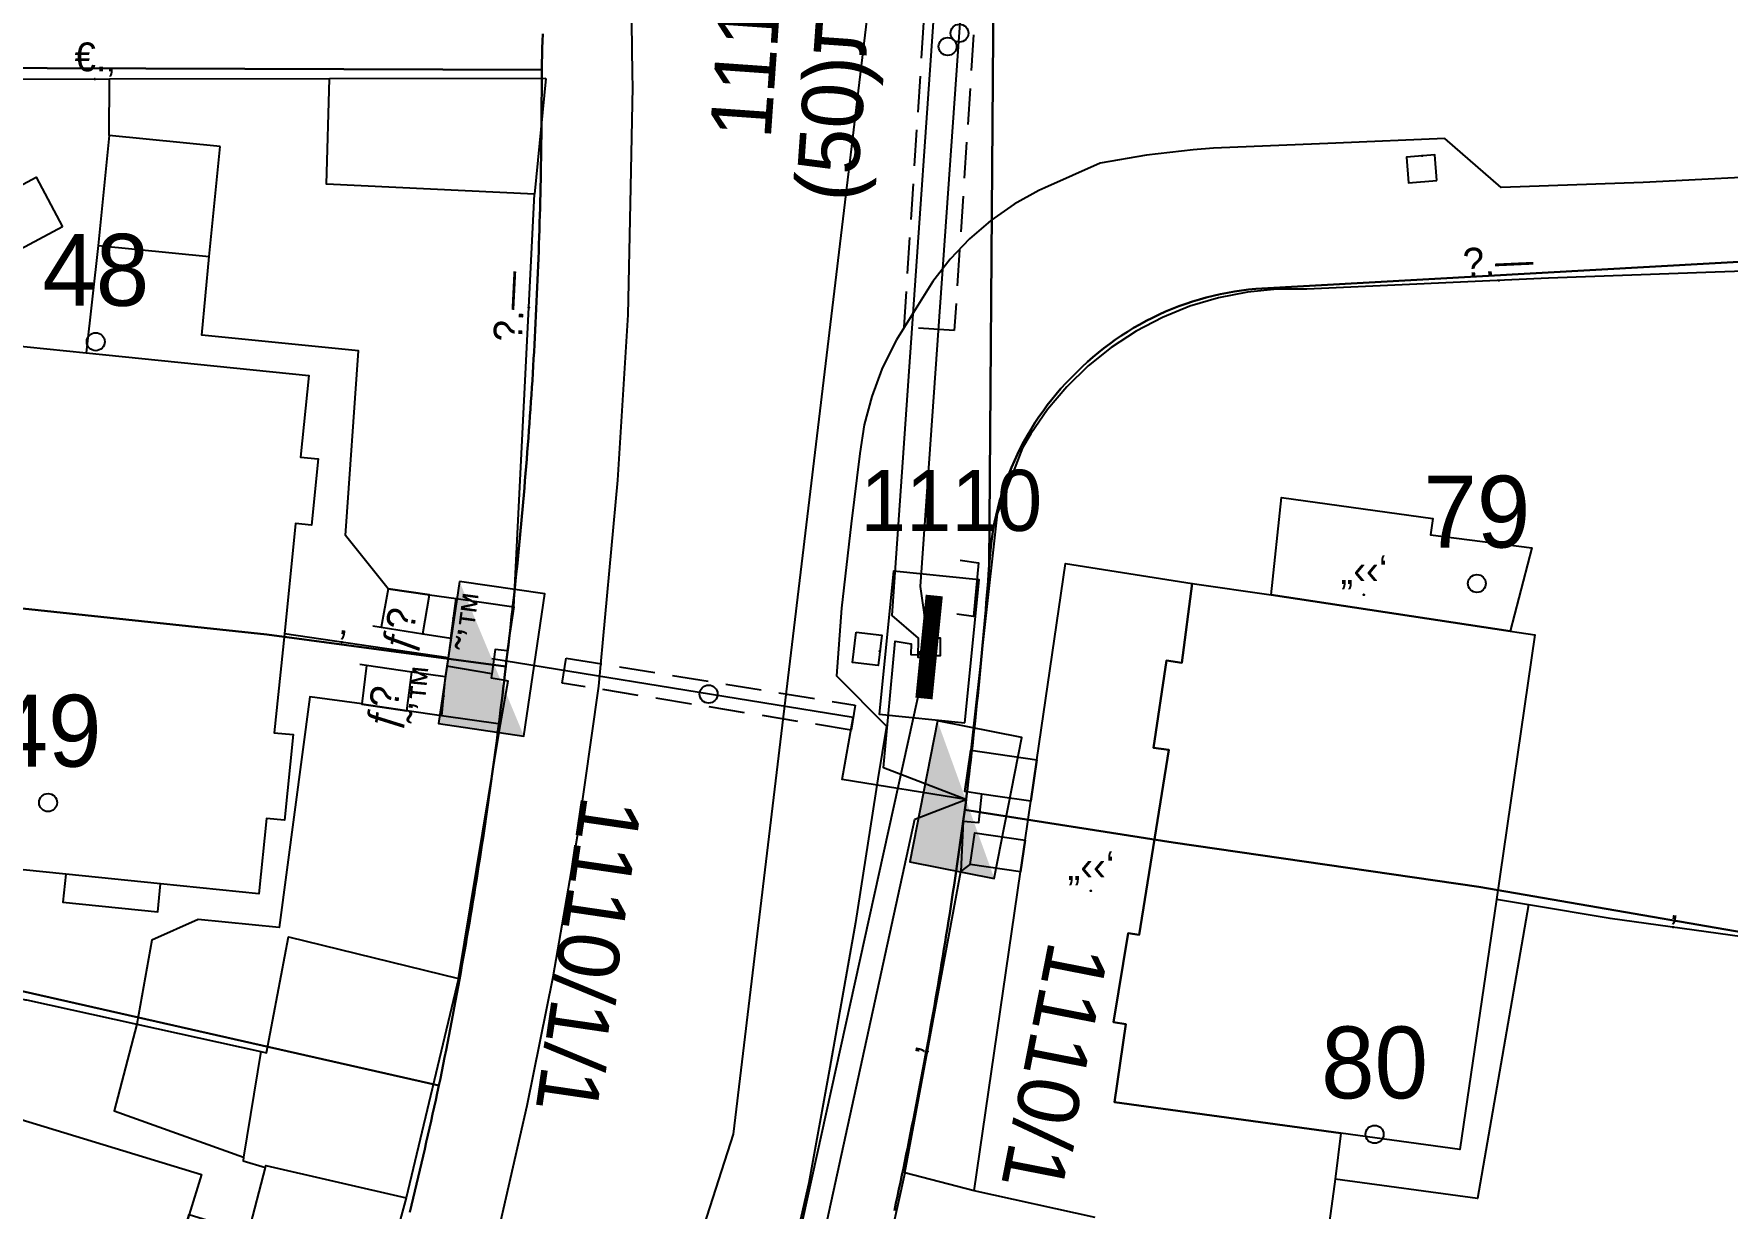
# Model space of a CAD drawing. Header units: metres. Extents: x 218299 to 220222, y 572714 to 574340.
# Drawn here: x 218975.61 to 219022.75, y 573585.82 to 573618.5 of the extents above; entities that cross this region are included whole.
import ezdxf
from ezdxf.enums import TextEntityAlignment as Align

# ---------------------------------------------------------------- set-up
doc = ezdxf.new("R2010")
doc.units = ezdxf.units.M
doc.header["$MEASUREMENT"] = 0
doc.linetypes.add('DASH15', pattern=[1.5, 1, -0.5])
for name, color, linetype in [('1602', 44, 'Continuous'), ('1603', 44, 'Continuous'), ('6091', 102, 'CABLEUNDEXIST03'), ('6151', 102, 'CABLEUNDEXIST03'), ('6241', 7, 'Continuous'), ('6261', 7, 'Continuous'), ('6701', 7, 'DASH15'), ('6910', 102, 'Continuous'), ('6916', 7, 'Continuous'), ('A_POINTS', 2, 'Continuous'), ('M2200', 253, 'Continuous'), ('M2207', 253, 'Continuous'), ('M2401', 7, 'Continuous'), ('M2404', 7, 'Continuous'), ('M2407', 253, 'Continuous'), ('M2408', 253, 'Continuous'), ('M2412', 253, 'Continuous'), ('M2420', 253, 'Continuous'), ('M2601', 253, 'Continuous'), ('M2602', 253, 'Continuous'), ('M2605', 253, 'Continuous'), ('M2612', 253, 'Continuous'), ('M5250', 253, 'Continuous')]:
    doc.layers.add(name, color=color, linetype=linetype)
doc.styles.add('HEBTXT', font='HEBTXT')
doc.styles.add('MAVAT_HEBTXT', font='HEBTXT')
doc.linetypes.add('CABLEUNDEXIST03', pattern='A,3.5,[222,elecad.shx,S=0.01,R=0,X=0,Y=0],1.5', length=5)

# ---------------------------------------------------------------- blocks, each defined once
blk = doc.blocks.new('6261')
blk.add_lwpolyline([(-2, -1.2), (2, -1.2), (2, 1.2), (-2, 1.2)], close=True)
at = {"color": 0}
blk.add_solid([(2, 1.2), (-2, -1.2), (2, -1.2)], dxfattribs=at)
at = {"color": 0, "style": 'HEBTXT'}
blk.add_attdef('PIL_NAME', (2.689, 2.418), '', height=1.7, dxfattribs=at)
at = {"style": 'HEBTXT'}
blk.add_attdef('CAMUT_MONIM', (2.489, 0.218), '', height=1.7, dxfattribs=at)
at = {"color": 0, "style": 'HEBTXT', "flags": 1}
for tag, p in [('TYPE', (2.585, -1.773)), ('MAP_TYPE', (2.689, -3.782))]:
    blk.add_attdef(tag, p, '', height=1.7, dxfattribs=at)
blk = doc.blocks.new('6910')
at = {"layer": 'A_POINTS'}
blk.add_circle((0, 0), 0.25, dxfattribs=at)
at = {"color": 0, "style": 'HEBTXT', "flags": 1}
blk.add_attdef('CODE', (-2.918, 6.399), '', height=1.7, dxfattribs=at)
at = {"color": 0, "style": 'HEBTXT'}
for tag, p in [('PATH', (0.169, 4.708)), ('HTCH', (0.169, 2.708))]:
    blk.add_attdef(tag, text='', height=1.7, dxfattribs=at).set_placement(p, align=Align.MIDDLE_CENTER)
blk = doc.blocks.new('6241')
at = {"color": 0}
blk.add_lwpolyline([(-2, -1.2), (2, -1.2), (2, 1.2), (-2, 1.2)], close=True, dxfattribs=at)
blk.add_lwpolyline([(-2, -1.2), (2, -1.2), (2, 1.2), (-2, 1.2)], close=True, dxfattribs=at)
at = {"color": 0, "const_width": 0.48}
blk.add_lwpolyline([(-1.44, 0), (1.44, 0)], dxfattribs=at)
blk.add_lwpolyline([(-1.44, 0), (1.44, 0)], dxfattribs=at)
at = {"color": 0, "style": 'HEBTXT'}
blk.add_attdef('PIL_NAME', (2.42, 1.776), '', height=1.7, dxfattribs=at)
at = {"color": 0, "style": 'HEBTXT', "flags": 1}
for tag, p in [('TYPE', (2.43, -0.61)), ('MAP_TYPE', (2.423, -2.677))]:
    blk.add_attdef(tag, p, '', height=1.7, dxfattribs=at)
blk = doc.blocks.new('6916')
at = {"layer": 'A_POINTS'}
blk.add_circle((0, 0), 0.25, dxfattribs=at)
at = {"color": 0, "style": 'HEBTXT'}
for tag, p in [('HTCH', (0.006, 3.527)), ('PIPE', (0.049, 1.33))]:
    blk.add_attdef(tag, text='', height=1.7, dxfattribs=at).set_placement(p, align=Align.MIDDLE_CENTER)
blk = doc.blocks.new('1603')
at = {"layer": 'A_POINTS'}
blk.add_circle((0, 0), 0.25, dxfattribs=at)
at = {"color": 0, "style": 'HEBTXT'}
blk.add_attdef('PARCEL_NUM', text='', height=2, dxfattribs=at).set_placement((0, 1), align=Align.CENTER)
at = {"color": 0, "style": 'HEBTXT', "flags": 1}
blk.add_attdef('LOT_NUM', text='', height=2, dxfattribs=at).set_placement((0, -2.5), align=Align.CENTER)
blk = doc.blocks.new('M2601')
blk.add_circle((0, 0), 0.025)
at = {"style": 'MAVAT_HEBTXT'}
blk.add_attdef('NAME', text='', height=0.8, dxfattribs=at).set_placement((0, 1.592), align=Align.MIDDLE)
blk = doc.blocks.new('M2602')
blk.add_circle((0, 0), 0.025)
at = {"style": 'MAVAT_HEBTXT'}
blk.add_attdef('NAME', text='', height=0.8, dxfattribs=at).set_placement((0, 1.592), align=Align.MIDDLE)
blk = doc.blocks.new('M2605')
blk.add_circle((0, 0), 0.025)
at = {"style": 'MAVAT_HEBTXT'}
blk.add_attdef('NAME', text='', height=0.8, dxfattribs=at).set_placement((0, 1.592), align=Align.MIDDLE)
blk = doc.blocks.new('M2612')
blk.add_circle((0, 0), 0.025)
at = {"style": 'MAVAT_HEBTXT'}
blk.add_attdef('NAME', text='', height=0.8, dxfattribs=at).set_placement((0, 1.592), align=Align.MIDDLE)
blk = doc.blocks.new('M2207')
blk.add_circle((0, 0), 0.025)
at = {"style": 'MAVAT_HEBTXT'}
blk.add_attdef('NAME', text='', height=0.8, dxfattribs=at).set_placement((0, 1.592), align=Align.MIDDLE)
blk = doc.blocks.new('M2412')
blk.add_circle((0, 0), 0.025)
at = {"style": 'MAVAT_HEBTXT'}
blk.add_attdef('NAME', text='', height=0.8, dxfattribs=at).set_placement((0, 1.592), align=Align.MIDDLE)
blk = doc.blocks.new('M5250')
blk.add_circle((0, 0), 0.025)
at = {"style": 'MAVAT_HEBTXT'}
blk.add_attdef('NAME', text='', height=0.8, dxfattribs=at).set_placement((0, 1.25), align=Align.MIDDLE)
blk = doc.blocks.new('111')
at = {"layer": 'M2200'}
for points in [[(218972.316, 573595.539, 580.665), (218973.034, 573602.609, 580.665), (218973.78, 573609.959, 580.665), (218977.072, 573609.625, 580.665), (218983.268, 573608.996, 580.665), (218983.037, 573606.718, 580.665), (218983.529, 573606.668, 580.665), (218983.342, 573604.83, 580.665), (218982.899, 573604.875, 580.665), (218982.587, 573601.802, 580.665), (218982.307, 573599.049, 580.665), (218982.831, 573598.996, 580.665), (218982.59, 573596.612, 580.665), (218982.088, 573596.663, 580.665), (218981.876, 573594.569, 580.905), (218979.14, 573594.847, 580.836), (218976.502, 573595.115, 580.77), (218972.57, 573595.514, 580.671), (218972.316, 573595.539, 580.665)], [(219007.86, 573603.203, 580.355), (219010.056, 573602.887, 580.151), (219016.715, 573601.873, 580.531), (219016.963, 573601.835, 580.545), (219016.963, 573601.835, 580.545), (219017.398, 573601.772, 580.545), (219016.326, 573594.408, 580.545), (219015.312, 573587.448, 580.545), (219012, 573587.903, 580.508), (219005.7, 573588.769, 580.44), (219005.7, 573588.769, 580.44), (219006.009, 573590.94, 580.417), (219006.009, 573590.94, 580.417), (219005.672, 573590.998, 580.417), (219005.672, 573590.998, 580.417), (219006.075, 573593.474, 580.417), (219006.075, 573593.474, 580.417), (219006.386, 573593.422, 580.417), (219006.386, 573593.422, 580.417), (219007.212, 573598.576, 580.417), (219007.212, 573598.576, 580.417), (219006.786, 573598.63, 580.417), (219006.786, 573598.63, 580.417), (219007.142, 573601.06, 580.417), (219007.142, 573601.06, 580.417), (219007.569, 573600.99, 580.417), (219007.569, 573600.99, 580.417)], [(218966.867, 573575.695, 579.705), (218968.947, 573582.522, 579.705), (218971.089, 573589.553, 579.705), (218980.277, 573586.753, 579.705), (218979.939, 573585.642, 579.705), (218979.613, 573584.574, 579.705), (218979.613, 573584.574, 579.705), (218979.976, 573584.463, 579.705), (218979.976, 573584.463, 579.705), (218979.247, 573582.069, 579.705), (218979.247, 573582.069, 579.705), (218978.888, 573582.179, 579.705), (218978.888, 573582.179, 579.705), (218978.659, 573581.429, 579.705), (218978.059, 573579.458, 579.705), (218980.301, 573578.775, 579.225), (218980.301, 573578.775, 579.225), (218979.686, 573576.758, 579.225), (218978.532, 573572.97, 579.225), (218976.251, 573573.665, 579.705), (218976.02, 573572.906, 579.705)]]:
    blk.add_polyline3d(points, close=True, dxfattribs=at)
at = {"layer": 'M2207'}
for points in [[(218980.802, 573615.366, 580.065), (218977.714, 573615.675, 580.305), (218977.714, 573615.675, 580.305), (218977.407, 573612.608, 580.305), (218977.407, 573612.608, 580.305), (218980.496, 573612.299, 580.065), (218980.496, 573612.299, 580.065), (218980.802, 573615.366, 580.065)], [(218976.41, 573613.125, 579.825), (218974.835, 573612.288, 579.825), (218974.1, 573613.671, 579.825), (218975.675, 573614.508, 579.825), (218976.41, 573613.125, 579.825)], [(219016.715, 573601.873, 580.133), (219010.056, 573602.887, 579.953), (219010.349, 573605.592, 579.773), (219014.56, 573605.008, 579.953), (219014.493, 573604.554, 579.953), (219017.317, 573604.195, 579.953)], [(219003.532, 573598.295, 579.585), (219003.365, 573597.143, 579.585), (219002.449, 573597.277, 579.465), (219002.006, 573597.341, 579.407), (219001.533, 573597.41, 579.345), (219001.701, 573598.562, 579.345), (219001.701, 573598.562, 579.345), (219003.532, 573598.295, 579.585)], [(219003.206, 573596.055, 579.705), (219003.078, 573595.178, 579.705), (219001.68, 573595.381, 579.705), (219001.68, 573595.381, 579.705), (219001.808, 573596.259, 579.705), (219003.206, 573596.055, 579.705)], [(218979.14, 573594.847, 580.545), (218976.502, 573595.115, 580.545), (218976.423, 573594.334, 580.545), (218979.061, 573594.067, 580.545), (218979.14, 573594.847, 580.545)], [(218985.974, 573586.108, 579.345), (218984.284, 573579.874, 579.465), (218984.284, 573579.874, 579.465), (218982.756, 573580.297, 579.465), (218980.868, 573580.818, 579.465), (218978.659, 573581.429, 579.465), (218978.888, 573582.179, 579.465), (218979.247, 573582.069, 579.465), (218979.976, 573584.463, 579.465), (218979.613, 573584.574, 579.465), (218979.939, 573585.642, 579.465), (218981.588, 573585.134, 579.465), (218982.061, 573586.949, 579.348), (218982.074, 573587, 579.345), (218985.974, 573586.108, 579.345)]]:
    blk.add_polyline3d(points, close=True, dxfattribs=at)
blk.add_polyline3d([(219005.155, 573585.555, 579.704), (219001.785, 573586.296, 579.825), (219001.785, 573586.296, 579.825), (219003.078, 573595.178, 579.825), (219003.206, 573596.055, 579.825), (219003.365, 573597.143, 579.825), (219003.532, 573598.295, 579.825), (219004.328, 573603.759, 579.825), (219007.86, 573603.203, 580.355), (219007.569, 573600.99, 580.283), (219007.142, 573601.06, 580.283), (219006.786, 573598.63, 580.328), (219007.212, 573598.576, 580.328), (219006.386, 573593.422, 580.306), (219006.075, 573593.474, 580.306), (219005.672, 573590.998, 580.351), (219006.009, 573590.94, 580.373), (219005.7, 573588.769, 580.373), (219012, 573587.903, 580.508), (219011.835, 573586.628, 580.41), (219011.658, 573585.261, 580.305)], dxfattribs=at)
at = {"layer": 'M2401'}
for points in [[(218992.213, 573621.648, 577.294), (218992.271, 573617.389, 577.183), (218992.276, 573617.015, 577.174), (218992.214, 573613.779, 577.174), (218992.146, 573610.682, 577.054), (218991.861, 573606.077, 577.054), (218991.333, 573600.346, 576.814), (218990.739, 573596.163, 576.694), (218990.059, 573592.244, 576.574), (218989.334, 573588.668, 576.334), (218988.556, 573585.254, 576.214), (218987.494, 573581.133, 576.094), (218986.38, 573577.358, 575.974), (218985.213, 573573.778, 575.854), (218984.003, 573570.363, 575.374), (218983.328, 573568.682, 575.374), (218981.973, 573565.303, 575.254), (218979.387, 573559.568, 575.014), (218976.885, 573554.579, 574.774), (218974.813, 573550.541, 574.534)], [(219024.768, 573614.585, 577.054), (219020.41, 573614.366, 577.054), (219016.464, 573614.22, 577.174), (219014.894, 573615.589, 577.174), (219011.855, 573615.461, 577.294), (219008.452, 573615.315, 577.294), (219007.885, 573615.275, 577.294), (219006.586, 573615.127, 577.294), (219005.298, 573614.899, 577.294), (219003.753, 573614.214, 577.294), (219003.59, 573614.137, 577.294), (219002.903, 573613.756, 577.294), (219002.258, 573613.308, 577.294), (219002.183, 573613.244, 577.294), (219001.661, 573612.796, 577.294), (219001.12, 573612.226, 577.294), (219000.639, 573611.605, 577.294), (219000.224, 573610.937, 577.294), (218999.623, 573609.981, 577.294), (218999.58, 573609.904, 577.294), (218999.223, 573609.172, 577.294), (218998.939, 573608.408, 577.294), (218998.732, 573607.62, 577.294), (218998.603, 573606.816, 577.294), (218998.37, 573604.862, 577.174), (218998.096, 573602.52, 577.054), (218997.956, 573600.629, 577.054), (218999.347, 573599.233, 577.054), (218999.104, 573597.765, 576.934), (218998.484, 573593.771, 576.814), (218997.776, 573589.735, 576.694), (218997.184, 573586.52, 576.454), (218996.276, 573582.527, 576.334)]]:
    blk.add_polyline3d(points, dxfattribs=at)
at = {"layer": 'M2404'}
for points in [[(218992.213, 573621.648, 577.294), (218992.271, 573617.389, 577.183), (218992.276, 573617.015, 577.174), (218992.214, 573613.779, 577.174), (218992.146, 573610.682, 577.054), (218991.861, 573606.077, 577.054), (218991.333, 573600.346, 576.814), (218990.739, 573596.163, 576.694), (218990.059, 573592.244, 576.574), (218989.334, 573588.668, 576.334), (218988.556, 573585.254, 576.214), (218987.494, 573581.133, 576.094), (218986.38, 573577.358, 575.974), (218985.213, 573573.778, 575.854), (218984.003, 573570.363, 575.374), (218983.328, 573568.682, 575.374), (218981.973, 573565.303, 575.254), (218979.387, 573559.568, 575.014), (218976.885, 573554.579, 574.774), (218974.813, 573550.541, 574.534)], [(219024.768, 573614.585, 577.054), (219020.41, 573614.366, 577.054), (219016.464, 573614.22, 577.174), (219014.894, 573615.589, 577.174), (219011.855, 573615.461, 577.294), (219008.452, 573615.315, 577.294), (219007.885, 573615.275, 577.294), (219006.586, 573615.127, 577.294), (219005.298, 573614.899, 577.294), (219003.753, 573614.214, 577.294), (219003.59, 573614.137, 577.294), (219002.903, 573613.756, 577.294), (219002.258, 573613.308, 577.294), (219002.183, 573613.244, 577.294), (219001.661, 573612.796, 577.294), (219001.12, 573612.226, 577.294), (219000.639, 573611.605, 577.294), (219000.224, 573610.937, 577.294), (218999.623, 573609.981, 577.294), (218999.58, 573609.904, 577.294), (218999.223, 573609.172, 577.294), (218998.939, 573608.408, 577.294), (218998.732, 573607.62, 577.294), (218998.603, 573606.816, 577.294), (218998.37, 573604.862, 577.174), (218998.096, 573602.52, 577.054), (218997.956, 573600.629, 577.054), (218999.347, 573599.233, 577.054), (218999.104, 573597.765, 576.934), (218998.484, 573593.771, 576.814), (218997.776, 573589.735, 576.694), (218997.184, 573586.52, 576.454), (218996.276, 573582.527, 576.334)]]:
    blk.add_polyline3d(points, dxfattribs=at)
at = {"layer": 'M2407'}
for points in [[(218977.714, 573615.675, 578.093), (218977.715, 573617.241, 578.093)], [(218977.407, 573612.608, 578.093), (218977.072, 573609.625, 578.093)], [(218985.474, 573603.058, 577.913), (218984.288, 573604.534, 578.003), (218984.654, 573609.675, 578.003), (218980.289, 573610.118, 578.093), (218980.496, 573612.299, 578.093)], [(218984.742, 573599.852, 577.831), (218983.293, 573600.049, 577.921), (218982.44, 573593.628, 577.921), (218980.184, 573593.847, 577.921), (218978.901, 573593.273, 577.921), (218978.481, 573590.938, 578.101)], [(219017.219, 573594.259, 577.65), (219015.803, 573586.082, 577.74), (219011.835, 573586.628, 577.74)], [(218978.481, 573590.938, 577.021), (218977.853, 573588.522, 577.021), (218981.452, 573587.233, 577.021)]]:
    blk.add_polyline3d(points, dxfattribs=at)
at = {"layer": 'M2408'}
for points in [[(218989.869, 573617.258, 577.253), (218989.551, 573614.034, 577.253)], [(218988.974, 573602.549, 576.893), (218988.79, 573601.324, 576.893)], [(218988.605, 573599.284, 576.893), (218988.818, 573600.497, 576.893)], [(219001.484, 573596.585, 577.05), (219001.415, 573595.187, 577.05)], [(218987.433, 573592.21, 576.353), (218985.974, 573586.108, 576.353)], [(218999.863, 573586.803, 576.42), (218998.473, 573580.544, 576.42)]]:
    blk.add_polyline3d(points, dxfattribs=at)
at = {"layer": 'M2412'}
for points in [[(218985.474, 573603.058, 577.83), (218985.283, 573601.986, 577.83), (218986.443, 573601.806, 577.11), (218986.631, 573602.89, 577.11)], [(218984.873, 573600.918, 577.83), (218984.742, 573599.852, 577.83), (218984.741, 573599.846, 577.83), (218985.997, 573599.663, 577.02), (218986.134, 573600.739, 577.02)]]:
    blk.add_polyline3d(points, close=True, dxfattribs=at)
at = {"layer": 'M2420', "linetype": 'Continuous', "lineweight": -3}
blk.add_lwpolyline([(218784.91, 573498.19), (218799.09, 573491.38), (218833, 573481.62), (218860.8, 573479.62), (218884.2, 573481.19), (218908, 573487.81), (218929.09, 573498.38), (218936.2, 573503.5), (218951.5, 573513.19), (218966.91, 573529), (218976.7, 573544.88), (218985.627, 573563.641), (218988, 573565.81), (218995.09, 573587.88), (218998.81, 573618.93), (218992.8, 573643.88), (218991.2, 573657.81), (218964.91, 573706.38)], dxfattribs=at)
at = {"layer": 'M2601'}
for points in [[(218987.143, 573601.134, 579), (218982.587, 573601.802, 579)], [(219001.785, 573586.296, 579.323), (218999.863, 573586.803, 579.323), (218999.863, 573586.803, 579.323), (219001.415, 573595.187, 579.143), (219001.415, 573595.187, 579.143), (219001.68, 573595.381, 579.143)], [(219026.178, 573592.955, 578.333), (219019.496, 573593.88, 578.333), (219017.219, 573594.259, 578.333), (219016.326, 573594.408, 578.333)], [(218981.936, 573590.178, 579.54), (218981.452, 573587.233, 579.191), (218981.436, 573587.136, 579.18), (218982.061, 573586.949, 579.18)]]:
    blk.add_polyline3d(points, dxfattribs=at)
at = {"layer": 'M2602'}
for points in [[(218989.869, 573617.258, 578.06), (218989.869, 573617.258, 578.06), (218983.839, 573617.25, 578.283), (218977.715, 573617.241, 578.511), (218970.46, 573617.231, 578.78), (218964.752, 573617.255, 578.96), (218964.752, 573617.255, 578.96)], [(219001.403, 573603.848, 578.783), (219001.913, 573603.78, 578.783), (219001.768, 573602.284, 578.783), (219001.31, 573602.347, 578.783)], [(218985.05, 573602.022, 578.46), (218985.283, 573601.986, 578.44), (218986.443, 573601.806, 578.344), (218987.222, 573601.685, 578.28), (218987.143, 573601.134, 578.28), (218987.111, 573600.906, 578.28), (218987.068, 573600.606, 578.28), (218987.068, 573600.606, 578.28), (218986.134, 573600.739, 578.35), (218984.873, 573600.918, 578.446), (218984.689, 573600.944, 578.46)], [(218988.79, 573601.324, 578.37), (218988.458, 573601.368, 578.37), (218988.364, 573600.69, 578.37), (218988.348, 573600.577, 578.37), (218988.623, 573600.531, 578.37), (218988.818, 573600.497, 578.37)], [(218988.364, 573600.69, 578.1), (218987.111, 573600.906, 578.1)], [(219001.484, 573596.585, 578.693), (219001.484, 573596.585, 578.693), (219001.916, 573596.555, 578.693), (219002.006, 573597.341, 578.693)]]:
    blk.add_polyline3d(points, dxfattribs=at)
at = {"layer": 'M2605'}
for points in [[(218985.474, 573603.058, 577.913), (218986.631, 573602.89, 577.856), (218987.369, 573602.783, 577.819), (218988.974, 573602.549, 577.74), (218988.974, 573602.549, 577.74), (218989.551, 573614.034, 577.74), (218989.551, 573614.034, 577.74), (218983.759, 573614.32, 577.74), (218983.839, 573617.25, 577.92)], [(219025.096, 573611.963, 577.613), (219022.418, 573611.869, 577.613), (219017.774, 573611.696, 577.613), (219011.048, 573611.395, 577.613), (219010.223, 573611.395, 577.659), (219009.4, 573611.315, 577.701), (219008.59, 573611.157, 577.737), (219007.797, 573610.921, 577.767), (219007.032, 573610.61, 577.791), (219006.299, 573610.226, 577.809), (219005.607, 573609.774, 577.821), (219004.962, 573609.257, 577.826), (219004.369, 573608.68, 577.825), (219003.834, 573608.049, 577.818), (219003.363, 573607.369, 577.804), (219003.133, 573606.978, 577.793), (219002.433, 573605.144, 577.793), (219001.701, 573598.562, 577.973)], [(218962.313, 573594.642, 578.28), (218970.471, 573592.748, 578.158), (218972.089, 573592.372, 578.134), (218974.412, 573591.833, 578.1), (218975.384, 573591.619, 578.077), (218975.407, 573591.614, 578.076), (218978.481, 573590.938, 578.004), (218981.936, 573590.178, 577.923), (218982.091, 573590.144, 577.92), (218982.704, 573593.368, 577.92), (218987.433, 573592.21, 577.74), (218987.433, 573592.21, 577.74), (218988.605, 573599.284, 577.92), (218988.605, 573599.284, 577.92), (218986.964, 573599.523, 577.92), (218985.997, 573599.663, 577.92), (218984.741, 573599.846, 577.92), (218984.741, 573599.846, 577.92)]]:
    blk.add_polyline3d(points, dxfattribs=at)
at = {"layer": 'M2612'}
for points in [[(218987.222, 573601.685, 578.28), (218987.369, 573602.783, 578.28)], [(218987.068, 573600.606, 578.55), (218986.964, 573599.523, 578.55)]]:
    blk.add_polyline3d(points, dxfattribs=at)
at = {"layer": 'M5250'}
for points in [[(219014.672, 573614.417, 577.214), (219014.615, 573615.132, 577.214), (219013.824, 573615.069, 577.214), (219013.881, 573614.354, 577.214), (219014.672, 573614.417, 577.214)], [(218998.507, 573601.85, 577.124), (218999.218, 573601.767, 577.124), (218999.118, 573600.917, 577.124), (218998.407, 573601, 577.124), (218998.507, 573601.85, 577.124)]]:
    blk.add_polyline3d(points, dxfattribs=at)
at = {"layer": 'M2207'}
ref = blk.add_blockref('M2207', (219012.638, 573602.89), dxfattribs=dict(at, xscale=0.5, yscale=0.5, zscale=0.5))
ref.add_attrib('NAME', '„‹‹‘', dxfattribs={"layer": '0', "height": 0.8, "style": 'MAVAT_HEBTXT'}).set_placement((219012.638, 573603.515), align=Align.MIDDLE)
ref = blk.add_blockref('M2207', (219005.04, 573594.648), dxfattribs=dict(at, xscale=0.5, yscale=0.5, zscale=0.5))
ref.add_attrib('NAME', '„‹‹‘', dxfattribs={"layer": '0', "height": 0.8, "style": 'MAVAT_HEBTXT'}).set_placement((219005.04, 573595.273), align=Align.MIDDLE)
at = {"layer": 'M2412'}
ref = blk.add_blockref('M2412', (218986.443, 573601.809), dxfattribs=dict(at, xscale=0.5, yscale=0.5, zscale=0.5))
ref.add_attrib('NAME', 'ƒ\x8e', dxfattribs={"layer": '0', "height": 0.8, "rotation": 80.1781, "style": 'MAVAT_HEBTXT'}).set_placement((218985.901, 573601.903), align=Align.MIDDLE)
ref = blk.add_blockref('M2412', (218985.998, 573599.667), dxfattribs=dict(at, xscale=0.5, yscale=0.5, zscale=0.5))
ref.add_attrib('NAME', 'ƒ\x8e', dxfattribs={"layer": '0', "height": 0.8, "rotation": 82.7354, "style": 'MAVAT_HEBTXT'}).set_placement((218985.452, 573599.737), align=Align.MIDDLE)
at = {"layer": 'M2601'}
ref = blk.add_blockref('M2601', (218984.188, 573601.567), dxfattribs=dict(at, xscale=0.5, yscale=0.5, zscale=0.5))
ref.add_attrib('NAME', '‚', dxfattribs={"layer": '0', "height": 0.8, "rotation": 351.6589, "style": 'MAVAT_HEBTXT'}).set_placement((218984.268, 573602.111), align=Align.MIDDLE)
ref = blk.add_blockref('M2601', (219021.245, 573593.637), dxfattribs=dict(at, xscale=0.5, yscale=0.5, zscale=0.5))
ref.add_attrib('NAME', '‚', dxfattribs={"layer": '0', "height": 0.8, "rotation": 352.1198, "style": 'MAVAT_HEBTXT'}).set_placement((219021.32, 573594.182), align=Align.MIDDLE)
ref = blk.add_blockref('M2601', (219000.488, 573590.18), dxfattribs=dict(at, xscale=0.5, yscale=0.5, zscale=0.5))
ref.add_attrib('NAME', '‚', dxfattribs={"layer": '0', "height": 0.8, "rotation": 79.5158, "style": 'MAVAT_HEBTXT'}).set_placement((218999.948, 573590.28), align=Align.MIDDLE)
at = {"layer": 'M2602'}
ref = blk.add_blockref('M2602', (218977.311, 573617.241), dxfattribs=dict(at, xscale=0.5, yscale=0.5, zscale=0.5))
ref.add_attrib('NAME', '€.‚', dxfattribs={"layer": '0', "height": 0.8, "rotation": 0.079, "style": 'MAVAT_HEBTXT'}).set_placement((218977.31, 573617.791), align=Align.MIDDLE)
at = {"layer": 'M2605'}
ref = blk.add_blockref('M2605', (219016.396, 573611.634), dxfattribs=dict(at, xscale=0.5, yscale=0.5, zscale=0.5))
ref.add_attrib('NAME', '\x9a.—', dxfattribs={"layer": '0', "height": 0.8, "rotation": 2.5637, "style": 'MAVAT_HEBTXT'}).set_placement((219016.372, 573612.183), align=Align.MIDDLE)
ref = blk.add_blockref('M2605', (218989.393, 573610.886), dxfattribs=dict(at, xscale=0.5, yscale=0.5, zscale=0.5))
ref.add_attrib('NAME', '\x9a.—', dxfattribs={"layer": '0', "height": 0.8, "rotation": 87.1269, "style": 'MAVAT_HEBTXT'}).set_placement((218988.843, 573610.913), align=Align.MIDDLE)
at = {"layer": 'M2612'}
ref = blk.add_blockref('M2612', (218987.295, 573602.234), dxfattribs=dict(at, xscale=0.5, yscale=0.5, zscale=0.5))
ref.add_attrib('NAME', '˜’™', dxfattribs={"layer": '0', "height": 0.8, "rotation": 82.3367, "style": 'MAVAT_HEBTXT'}).set_placement((218987.84, 573602.16), align=Align.MIDDLE)
ref = blk.add_blockref('M2612', (218987.016, 573600.064), dxfattribs=dict(at, xscale=0.5, yscale=0.5, zscale=0.5))
ref.add_attrib('NAME', '˜’™', dxfattribs={"layer": '0', "height": 0.8, "rotation": 84.5123, "style": 'MAVAT_HEBTXT'}).set_placement((218986.468, 573600.117), align=Align.MIDDLE)
at = {"layer": 'M5250', "xscale": 0.5, "yscale": 0.5, "zscale": 0.5}
for p in [(219014.259, 573615.104, 577.214), (218999.166, 573601.319, 577.124)]:
    blk.add_blockref('M5250', p, dxfattribs=at)

msp = doc.modelspace()

# ---------------------------------------------------------------- linework, layer by layer
at = {"layer": '1602'}
for points in [[(219002.41, 573630.74), (219002.21, 573603.71), (219002.1912, 573603.4662), (219002.1755, 573603.2668), (219002.1596, 573603.0675), (219002.1434, 573602.8681), (219002.1269, 573602.6688), (219002.1101, 573602.4695), (219002.0931, 573602.2703), (219002.0758, 573602.071), (219002.0582, 573601.8718), (219002.0403, 573601.6726), (219002.0222, 573601.4734), (219002.0038, 573601.2742), (219001.9851, 573601.0751), (219001.9662, 573600.876), (219001.947, 573600.6769), (219001.9275, 573600.4779), (219001.9077, 573600.2789), (219001.8877, 573600.0799), (219001.8673, 573599.8809), (219001.8468, 573599.682), (219001.8259, 573599.4831), (219001.8048, 573599.2842), (219001.7834, 573599.0853), (219001.7617, 573598.8865), (219001.7398, 573598.6877), (219001.7175, 573598.489), (219001.6951, 573598.2902), (219001.6723, 573598.0915), (219001.6493, 573597.8929), (219001.6259, 573597.6942), (219001.6024, 573597.4956), (219001.5785, 573597.297), (219001.5544, 573597.0985), (219001.53, 573596.9), (219001.4869, 573596.586), (219001.4594, 573596.3879), (219001.4316, 573596.1898), (219001.4035, 573595.9918), (219001.3751, 573595.7938), (219001.3465, 573595.5959), (219001.3176, 573595.398), (219001.2884, 573595.2001), (219001.259, 573595.0023), (219001.2293, 573594.8045), (219001.1993, 573594.6068), (219001.1691, 573594.4091), (219001.1385, 573594.2114), (219001.1077, 573594.0138), (219001.0767, 573593.8162), (219001.0453, 573593.6187), (219001.0137, 573593.4212), (219000.9819, 573593.2238), (219000.9497, 573593.0264), (219000.9173, 573592.829), (219000.8846, 573592.6317), (219000.8517, 573592.4344), (219000.8184, 573592.2372), (219000.7849, 573592.0401), (219000.7512, 573591.8429), (219000.7171, 573591.6458), (219000.6828, 573591.4488), (219000.6482, 573591.2518), (219000.6134, 573591.0549), (219000.5783, 573590.858), (219000.5429, 573590.6611), (219000.5072, 573590.4643), (219000.4713, 573590.2676), (219000.4351, 573590.0709), (219000.3987, 573589.8743), (219000.3619, 573589.6777), (219000.3249, 573589.4811), (219000.2877, 573589.2846), (219000.2501, 573589.0882), (219000.2123, 573588.8918), (219000.1742, 573588.6954), (219000.1359, 573588.4991), (219000.0973, 573588.3029), (219000.0584, 573588.1067), (219000.0192, 573587.9106), (218999.9798, 573587.7145), (218999.9401, 573587.5185), (218999.9001, 573587.3225), (218999.8599, 573587.1266), (218999.8194, 573586.9308), (218999.7787, 573586.735), (218999.7376, 573586.5392), (218999.6963, 573586.3435), (218999.6548, 573586.1479), (218999.6129, 573585.9523), (218999.5708, 573585.7568)], [(219028.56, 573612.46), (219009.63, 573611.4), (219009.4309, 573611.3807), (219009.2324, 573611.3565), (219009.0346, 573611.3272), (219008.8375, 573611.2931), (219008.6414, 573611.254), (219008.4463, 573611.2101), (219008.2523, 573611.1613), (219008.0597, 573611.1076), (219007.8684, 573611.0492), (219007.6786, 573610.986), (219007.4905, 573610.918), (219007.3042, 573610.8454), (219007.1197, 573610.7682), (219006.9372, 573610.6863), (219006.7569, 573610.5999), (219006.5787, 573610.5091), (219006.4029, 573610.4138), (219006.2295, 573610.3142), (219006.0586, 573610.2102), (219005.8904, 573610.102), (219005.7249, 573609.9897), (219005.5624, 573609.8732), (219005.4027, 573609.7527), (219005.2462, 573609.6283), (219005.0928, 573609.4999), (219004.9426, 573609.3678), (219004.7958, 573609.232), (219004.62, 573609.06), (219004.4785, 573608.9187), (219004.3405, 573608.7739), (219004.2062, 573608.6257), (219004.0757, 573608.4742), (219003.9489, 573608.3195), (219003.8261, 573608.1616), (219003.7073, 573608.0008), (219003.5925, 573607.837), (219003.4819, 573607.6704), (219003.3754, 573607.5011), (219003.2732, 573607.3292), (219003.1754, 573607.1547), (219003.0819, 573606.9779), (219002.9929, 573606.7988), (219002.9084, 573606.6176), (219002.8285, 573606.4342), (219002.7531, 573606.249), (219002.6824, 573606.0619), (219002.6165, 573605.8731), (219002.5552, 573605.6827), (219002.4987, 573605.4909), (219002.4471, 573605.2976), (219002.4003, 573605.1032), (219002.3584, 573604.9077), (219002.3213, 573604.7111), (219002.2892, 573604.5137), (219002.2621, 573604.3156), (219002.2398, 573604.1168), (219002.2226, 573603.9176), (219002.21, 573603.71), (219002.41, 573630.74)], [(218989.7779, 573618.4996), (218989.7729, 573618.2997), (218989.7676, 573618.0997), (218989.7621, 573617.8998), (218989.7562, 573617.6999), (218989.75, 573617.5), (218964.95, 573617.58)], [(218986.0771, 573585.7088), (218986.1246, 573585.9031), (218986.1718, 573586.0975), (218986.2187, 573586.2919), (218986.2653, 573586.4864), (218986.3116, 573586.6809), (218986.3576, 573586.8756), (218986.4034, 573587.0703), (218986.4488, 573587.265), (218986.4939, 573587.4599), (218986.5388, 573587.6548), (218986.5834, 573587.8498), (218986.6276, 573588.0448), (218986.6716, 573588.2399), (218986.7153, 573588.4351), (218986.7587, 573588.6303), (218986.8018, 573588.8256), (218986.8446, 573589.021), (218986.89, 573589.23), (218986.9301, 573589.4259), (218986.9699, 573589.6219), (218987.0094, 573589.818), (218987.0486, 573590.0141), (218987.0875, 573590.2103), (218987.1261, 573590.4065), (218987.1645, 573590.6028), (218987.2025, 573590.7992), (218987.2402, 573590.9956), (218987.2777, 573591.192), (218987.3148, 573591.3886), (218987.3517, 573591.5851), (218987.3882, 573591.7818), (218987.4245, 573591.9785), (218987.4604, 573592.1752), (218987.4961, 573592.372), (218987.5315, 573592.5688), (218987.5665, 573592.7657), (218987.6013, 573592.9627), (218987.6358, 573593.1597), (218987.67, 573593.3568), (218987.7039, 573593.5539), (218987.7375, 573593.751), (218987.7707, 573593.9482), (218987.8037, 573594.1455), (218987.8364, 573594.3428), (218987.8689, 573594.5402), (218987.901, 573594.7376), (218987.9328, 573594.935), (218987.9643, 573595.1325), (218987.9955, 573595.3301), (218988.0264, 573595.5277), (218988.057, 573595.7253), (218988.0874, 573595.923), (218988.1174, 573596.1207), (218988.1471, 573596.3185), (218988.1766, 573596.5163), (218988.2057, 573596.7142), (218988.2345, 573596.9121), (218988.2631, 573597.1101), (218988.2913, 573597.3081), (218988.3193, 573597.5061), (218988.3469, 573597.7042), (218988.3743, 573597.9023), (218988.4013, 573598.1005), (218988.4281, 573598.2987), (218988.4545, 573598.4969), (218988.4807, 573598.6952), (218988.5065, 573598.8935), (218988.5321, 573599.0919), (218988.5574, 573599.2903), (218988.5823, 573599.4887), (218988.607, 573599.6872), (218988.6314, 573599.8857), (218988.6554, 573600.0842), (218988.6792, 573600.2828), (218988.7027, 573600.4814), (218988.7258, 573600.6801), (218988.75, 573600.89), (218988.7743, 573601.0885), (218988.7984, 573601.2871), (218988.8221, 573601.4857), (218988.8455, 573601.6843), (218988.8687, 573601.8829), (218988.8915, 573602.0816), (218988.9141, 573602.2803), (218988.9363, 573602.4791), (218988.9583, 573602.6779), (218988.9799, 573602.8767), (218989.0013, 573603.0756), (218989.0223, 573603.2745), (218989.0431, 573603.4734), (218989.0635, 573603.6723), (218989.0837, 573603.8713), (218989.1035, 573604.0703), (218989.1231, 573604.2694), (218989.1423, 573604.4684), (218989.1613, 573604.6675), (218989.1799, 573604.8667), (218989.1983, 573605.0658), (218989.2163, 573605.265), (218989.2341, 573605.4642), (218989.2515, 573605.6635), (218989.2687, 573605.8627), (218989.2856, 573606.062), (218989.3021, 573606.2613), (218989.3184, 573606.4607), (218989.3343, 573606.66), (218989.35, 573606.8594), (218989.3653, 573607.0588), (218989.3804, 573607.2583), (218989.3952, 573607.4577), (218989.4096, 573607.6572), (218989.4238, 573607.8567), (218989.4376, 573608.0562), (218989.4512, 573608.2557), (218989.4644, 573608.4553), (218989.4774, 573608.6549), (218989.4901, 573608.8545), (218989.5024, 573609.0541), (218989.5145, 573609.2537), (218989.5262, 573609.4534), (218989.5377, 573609.6531), (218989.5488, 573609.8528), (218989.5597, 573610.0525), (218989.5703, 573610.2522), (218989.5805, 573610.4519), (218989.5905, 573610.6517), (218989.6001, 573610.8514), (218989.6095, 573611.0512), (218989.6185, 573611.251), (218989.6273, 573611.4508), (218989.6357, 573611.6506), (218989.6439, 573611.8505), (218989.6517, 573612.0503), (218989.6593, 573612.2502), (218989.6666, 573612.45), (218989.6735, 573612.6499), (218989.6802, 573612.8498), (218989.6865, 573613.0497), (218989.6926, 573613.2496), (218989.6983, 573613.4495), (218989.7037, 573613.6495), (218989.7089, 573613.8494), (218989.7137, 573614.0493), (218989.7183, 573614.2493), (218989.7225, 573614.4492), (218989.7265, 573614.6492), (218989.7301, 573614.8492), (218989.7335, 573615.0491), (218989.7365, 573615.2491), (218989.7392, 573615.4491), (218989.7417, 573615.6491), (218989.7438, 573615.8491), (218989.7457, 573616.0491), (218989.7472, 573616.2491), (218989.7484, 573616.4491), (218989.7494, 573616.6491), (218989.75, 573616.8491), (218989.7503, 573617.0491), (218989.7504, 573617.2491), (218989.75, 573617.5), (218989.7562, 573617.6999), (218989.7621, 573617.8998), (218989.7676, 573618.0997), (218989.7729, 573618.2997), (218989.7779, 573618.4996)], [(218964.95, 573617.58), (218989.75, 573617.5), (218989.7504, 573617.2491), (218989.7503, 573617.0491), (218989.75, 573616.8491), (218989.7494, 573616.6491), (218989.7484, 573616.4491), (218989.7472, 573616.2491), (218989.7457, 573616.0491), (218989.7438, 573615.8491), (218989.7417, 573615.6491), (218989.7392, 573615.4491), (218989.7365, 573615.2491), (218989.7335, 573615.0491), (218989.7301, 573614.8492), (218989.7265, 573614.6492), (218989.7225, 573614.4492), (218989.7183, 573614.2493), (218989.7137, 573614.0493), (218989.7089, 573613.8494), (218989.7037, 573613.6495), (218989.6983, 573613.4495), (218989.6926, 573613.2496), (218989.6865, 573613.0497), (218989.6802, 573612.8498), (218989.6735, 573612.6499), (218989.6666, 573612.45), (218989.6593, 573612.2502), (218989.6517, 573612.0503), (218989.6439, 573611.8505), (218989.6357, 573611.6506), (218989.6273, 573611.4508), (218989.6185, 573611.251), (218989.6095, 573611.0512), (218989.6001, 573610.8514), (218989.5905, 573610.6517), (218989.5805, 573610.4519), (218989.5703, 573610.2522), (218989.5597, 573610.0525), (218989.5488, 573609.8528), (218989.5377, 573609.6531), (218989.5262, 573609.4534), (218989.5145, 573609.2537), (218989.5024, 573609.0541), (218989.4901, 573608.8545), (218989.4774, 573608.6549), (218989.4644, 573608.4553), (218989.4512, 573608.2557), (218989.4376, 573608.0562), (218989.4238, 573607.8567), (218989.4096, 573607.6572), (218989.3952, 573607.4577), (218989.3804, 573607.2583), (218989.3653, 573607.0588), (218989.35, 573606.8594), (218989.3343, 573606.66), (218989.3184, 573606.4607), (218989.3021, 573606.2613), (218989.2856, 573606.062), (218989.2687, 573605.8627), (218989.2515, 573605.6635), (218989.2341, 573605.4642), (218989.2163, 573605.265), (218989.1983, 573605.0658), (218989.1799, 573604.8667), (218989.1613, 573604.6675), (218989.1423, 573604.4684), (218989.1231, 573604.2694), (218989.1035, 573604.0703), (218989.0837, 573603.8713), (218989.0635, 573603.6723), (218989.0431, 573603.4734), (218989.0223, 573603.2745), (218989.0013, 573603.0756), (218988.9799, 573602.8767), (218988.9583, 573602.6779), (218988.9363, 573602.4791), (218988.9141, 573602.2803), (218988.8915, 573602.0816), (218988.8687, 573601.8829), (218988.8455, 573601.6843), (218988.8221, 573601.4857), (218988.7984, 573601.2871), (218988.7743, 573601.0885), (218988.75, 573600.89), (218982.1, 573601.78), (218973.54, 573602.69)], [(219026.26, 573592.96), (219015.84, 573594.76), (219007.33, 573595.99), (219001.53, 573596.9), (219001.5544, 573597.0985), (219001.5785, 573597.297), (219001.6024, 573597.4956), (219001.6259, 573597.6942), (219001.6493, 573597.8929), (219001.6723, 573598.0915), (219001.6951, 573598.2902), (219001.7175, 573598.489), (219001.7398, 573598.6877), (219001.7617, 573598.8865), (219001.7834, 573599.0853), (219001.8048, 573599.2842), (219001.8259, 573599.4831), (219001.8468, 573599.682), (219001.8673, 573599.8809), (219001.8877, 573600.0799), (219001.9077, 573600.2789), (219001.9275, 573600.4779), (219001.947, 573600.6769), (219001.9662, 573600.876), (219001.9851, 573601.0751), (219002.0038, 573601.2742), (219002.0222, 573601.4734), (219002.0403, 573601.6726), (219002.0582, 573601.8718), (219002.0758, 573602.071), (219002.0931, 573602.2703), (219002.1101, 573602.4695), (219002.1269, 573602.6688), (219002.1434, 573602.8681), (219002.1596, 573603.0675), (219002.1755, 573603.2668), (219002.1912, 573603.4662), (219002.21, 573603.71), (219002.2226, 573603.9176), (219002.2398, 573604.1168), (219002.2621, 573604.3156), (219002.2892, 573604.5137), (219002.3213, 573604.7111), (219002.3584, 573604.9077), (219002.4003, 573605.1032), (219002.4471, 573605.2976), (219002.4987, 573605.4909), (219002.5552, 573605.6827), (219002.6165, 573605.8731), (219002.6824, 573606.0619), (219002.7531, 573606.249), (219002.8285, 573606.4342), (219002.9084, 573606.6176), (219002.9929, 573606.7988), (219003.0819, 573606.9779), (219003.1754, 573607.1547), (219003.2732, 573607.3292), (219003.3754, 573607.5011), (219003.4819, 573607.6704), (219003.5925, 573607.837), (219003.7073, 573608.0008), (219003.8261, 573608.1616), (219003.9489, 573608.3195), (219004.0757, 573608.4742), (219004.2062, 573608.6257), (219004.3405, 573608.7739), (219004.4785, 573608.9187), (219004.62, 573609.06), (219004.7958, 573609.232), (219004.9426, 573609.3678), (219005.0928, 573609.4999), (219005.2462, 573609.6283), (219005.4027, 573609.7527), (219005.5624, 573609.8732), (219005.7249, 573609.9897), (219005.8904, 573610.102), (219006.0586, 573610.2102), (219006.2295, 573610.3142), (219006.4029, 573610.4138), (219006.5787, 573610.5091), (219006.7569, 573610.5999), (219006.9372, 573610.6863), (219007.1197, 573610.7682), (219007.3042, 573610.8454), (219007.4905, 573610.918), (219007.6786, 573610.986), (219007.8684, 573611.0492), (219008.0597, 573611.1076), (219008.2523, 573611.1613), (219008.4463, 573611.2101), (219008.6414, 573611.254), (219008.8375, 573611.2931), (219009.0346, 573611.3272), (219009.2324, 573611.3565), (219009.4309, 573611.3807), (219009.63, 573611.4), (219028.56, 573612.46)], [(218973.54, 573602.69), (218982.1, 573601.78), (218988.75, 573600.89), (218988.7258, 573600.6801), (218988.7027, 573600.4814), (218988.6792, 573600.2828), (218988.6554, 573600.0842), (218988.6314, 573599.8857), (218988.607, 573599.6872), (218988.5823, 573599.4887), (218988.5574, 573599.2903), (218988.5321, 573599.0919), (218988.5065, 573598.8935), (218988.4807, 573598.6952), (218988.4545, 573598.4969), (218988.4281, 573598.2987), (218988.4013, 573598.1005), (218988.3743, 573597.9023), (218988.3469, 573597.7042), (218988.3193, 573597.5061), (218988.2913, 573597.3081), (218988.2631, 573597.1101), (218988.2345, 573596.9121), (218988.2057, 573596.7142), (218988.1766, 573596.5163), (218988.1471, 573596.3185), (218988.1174, 573596.1207), (218988.0874, 573595.923), (218988.057, 573595.7253), (218988.0264, 573595.5277), (218987.9955, 573595.3301), (218987.9643, 573595.1325), (218987.9328, 573594.935), (218987.901, 573594.7376), (218987.8689, 573594.5402), (218987.8364, 573594.3428), (218987.8037, 573594.1455), (218987.7707, 573593.9482), (218987.7375, 573593.751), (218987.7039, 573593.5539), (218987.67, 573593.3568), (218987.6358, 573593.1597), (218987.6013, 573592.9627), (218987.5665, 573592.7657), (218987.5315, 573592.5688), (218987.4961, 573592.372), (218987.4604, 573592.1752), (218987.4245, 573591.9785), (218987.3882, 573591.7818), (218987.3517, 573591.5851), (218987.3148, 573591.3886), (218987.2777, 573591.192), (218987.2402, 573590.9956), (218987.2025, 573590.7992), (218987.1645, 573590.6028), (218987.1261, 573590.4065), (218987.0875, 573590.2103), (218987.0486, 573590.0141), (218987.0094, 573589.818), (218986.9699, 573589.6219), (218986.9301, 573589.4259), (218986.89, 573589.23), (218962.2, 573594.82)], [(218999.5708, 573585.7568), (218999.6129, 573585.9523), (218999.6548, 573586.1479), (218999.6963, 573586.3435), (218999.7376, 573586.5392), (218999.7787, 573586.735), (218999.8194, 573586.9308), (218999.8599, 573587.1266), (218999.9001, 573587.3225), (218999.9401, 573587.5185), (218999.9798, 573587.7145), (219000.0192, 573587.9106), (219000.0584, 573588.1067), (219000.0973, 573588.3029), (219000.1359, 573588.4991), (219000.1742, 573588.6954), (219000.2123, 573588.8918), (219000.2501, 573589.0882), (219000.2877, 573589.2846), (219000.3249, 573589.4811), (219000.3619, 573589.6777), (219000.3987, 573589.8743), (219000.4351, 573590.0709), (219000.4713, 573590.2676), (219000.5072, 573590.4643), (219000.5429, 573590.6611), (219000.5783, 573590.858), (219000.6134, 573591.0549), (219000.6482, 573591.2518), (219000.6828, 573591.4488), (219000.7171, 573591.6458), (219000.7512, 573591.8429), (219000.7849, 573592.0401), (219000.8184, 573592.2372), (219000.8517, 573592.4344), (219000.8846, 573592.6317), (219000.9173, 573592.829), (219000.9497, 573593.0264), (219000.9819, 573593.2238), (219001.0137, 573593.4212), (219001.0453, 573593.6187), (219001.0767, 573593.8162), (219001.1077, 573594.0138), (219001.1385, 573594.2114), (219001.1691, 573594.4091), (219001.1993, 573594.6068), (219001.2293, 573594.8045), (219001.259, 573595.0023), (219001.2884, 573595.2001), (219001.3176, 573595.398), (219001.3465, 573595.5959), (219001.3751, 573595.7938), (219001.4035, 573595.9918), (219001.4316, 573596.1898), (219001.4594, 573596.3879), (219001.4869, 573596.586), (219001.53, 573596.9), (219007.33, 573595.99), (219015.84, 573594.76), (219026.26, 573592.96)], [(218962.2, 573594.82), (218986.89, 573589.23), (218986.8446, 573589.021), (218986.8018, 573588.8256), (218986.7587, 573588.6303), (218986.7153, 573588.4351), (218986.6716, 573588.2399), (218986.6276, 573588.0448), (218986.5834, 573587.8498), (218986.5388, 573587.6548), (218986.4939, 573587.4599), (218986.4488, 573587.265), (218986.4034, 573587.0703), (218986.3576, 573586.8756), (218986.3116, 573586.6809), (218986.2653, 573586.4864), (218986.2187, 573586.2919), (218986.1718, 573586.0975), (218986.1246, 573585.9031), (218986.0771, 573585.7088)]]:
    msp.add_lwpolyline(points, dxfattribs=at)
at = {"layer": '6091'}
msp.add_lwpolyline([(218926.985, 573484.5165), (218926.988, 573484.4835), (218927.0516, 573484.4835), (218927.047, 573484.7705), (218926.7737, 573484.7735), (218926.6694, 573484.8865), (218926.2173, 573486.4885), (218924.0037, 573489.8139), (218934.0902, 573495.7243), (218948.0198, 573504.5471), (218968.5535, 573526.2197), (218979.1044, 573541.8587), (218987.779, 573557.7355), (218993.2453, 573571.6137), (218995.8177, 573580.0306), (219000.48, 573601.1852), (219000.503, 573601.1828), (219000.5001, 573601.3152)], dxfattribs=at)
at = {"layer": '6151'}
for points in [[(219000.3601, 573601.3152), (219000.3526, 573601.1419), (219000.2329, 573601.1409), (219000.2426, 573601.6852), (218999.5106, 573602.3109), (219001.2219, 573626.9584), (218999.6495, 573637.7305), (218996.5048, 573652.6543), (218994.3709, 573661.1822), (218992.0123, 573667.4659), (218989.3169, 573673.3008), (218990.6467, 573674.697)], [(219000.4301, 573601.3152), (219000.4283, 573601.1992), (219000.8539, 573601.2023), (219000.8478, 573601.68), (219000.5, 573601.6852), (219000.299, 573603.1185), (219001.9757, 573626.9867), (219000.7179, 573635.6037), (219001.6667, 573636.064)], [(219001.5576, 573597.187), (218999.2645, 573598.0768), (218999.5926, 573601.6007), (219000.0351, 573601.523), (219000.0273, 573601.2289), (219000.2892, 573601.2186), (219000.2901, 573601.3152)], [(219001.5576, 573597.187), (218998.1162, 573597.749), (218998.4169, 573599.47), (218988.359, 573601.1073)], [(218996.5659, 573574.5571), (218995.5702, 573575.57), (218997.7567, 573585.7217), (219000.1362, 573596.6444), (219001.5576, 573597.187)]]:
    msp.add_lwpolyline(points, dxfattribs=at)
at = {"layer": '6701'}
for points in [[(219001.235, 573610.244), (218999.838, 573610.336), (219000.866, 573626.051), (219002.263, 573625.96)], [(218998.473, 573599.815), (218998.361, 573599.125), (218990.321, 573600.433), (218990.434, 573601.124)]]:
    msp.add_lwpolyline(points, close=True, dxfattribs=at)

# ---------------------------------------------------------------- block references
msp.add_blockref('111', (0, 0))
at = {"layer": '1603'}
for p, values in [((218977.3371, 573609.9318), {'PARCEL_NUM': '48'}), ((219015.7835, 573603.2031), {'PARCEL_NUM': '79'}), ((218976.0091, 573597.1045), {'PARCEL_NUM': '49'}), ((219012.9357, 573587.8724), {'PARCEL_NUM': '80'})]:
    msp.add_blockref('1603', p, dxfattribs=at).add_auto_attribs(values)
at = {"layer": '6241'}
ref = msp.add_blockref('6241', (219000.5351, 573601.4352), dxfattribs=dict(at, rotation=84.294803229974))
ref.add_attrib('PIL_NAME', '1110', (218998.6263, 573604.6657), dxfattribs={"layer": '0', "color": 0, "height": 1.7, "style": 'HEBTXT'})
at = {"layer": '6261'}
ref = msp.add_blockref('6261', (218988.359, 573601.1073), dxfattribs=dict(at, rotation=261.6599999999193))
ref.add_attrib('PIL_NAME', '1110/1/1', (218990.8618, 573597.3438), dxfattribs={"layer": '0', "color": 0, "height": 1.7, "rotation": 261.66, "style": 'HEBTXT'})
ref = msp.add_blockref('6261', (219001.5576, 573597.187), dxfattribs=dict(at, rotation=258.8999999999201))
ref.add_attrib('PIL_NAME', '1110/1', (219003.8762, 573593.3073), dxfattribs={"layer": '0', "color": 0, "height": 1.7, "rotation": 258.9, "style": 'HEBTXT'})
at = {"layer": '6910'}
ref = msp.add_blockref('6910', (219001.3808, 573618.5182), dxfattribs=dict(at, rotation=85.9817))
ref.add_attrib('PATH', '1110 - ', dxfattribs={"layer": '0', "color": 0, "height": 1.7, "rotation": 85.9817, "style": 'HEBTXT'}).set_placement((218995.5249, 573619.1408), align=Align.MIDDLE_CENTER)
ref.add_attrib('HTCH', '(50)תשוחנ', dxfattribs={"layer": '0', "color": 0, "height": 1.7, "rotation": 85.9817, "style": 'HEBTXT'}).set_placement((218998.0188, 573618.9656), align=Align.MIDDLE_CENTER)
at = {"layer": '6916'}
for p, rotation in [((219001.0505, 573618.1477), 86.2573), ((218994.3962, 573600.1244), 350.7516)]:
    msp.add_blockref('6916', p, dxfattribs=dict(at, rotation=rotation))

doc.saveas('drawing.dxf')
